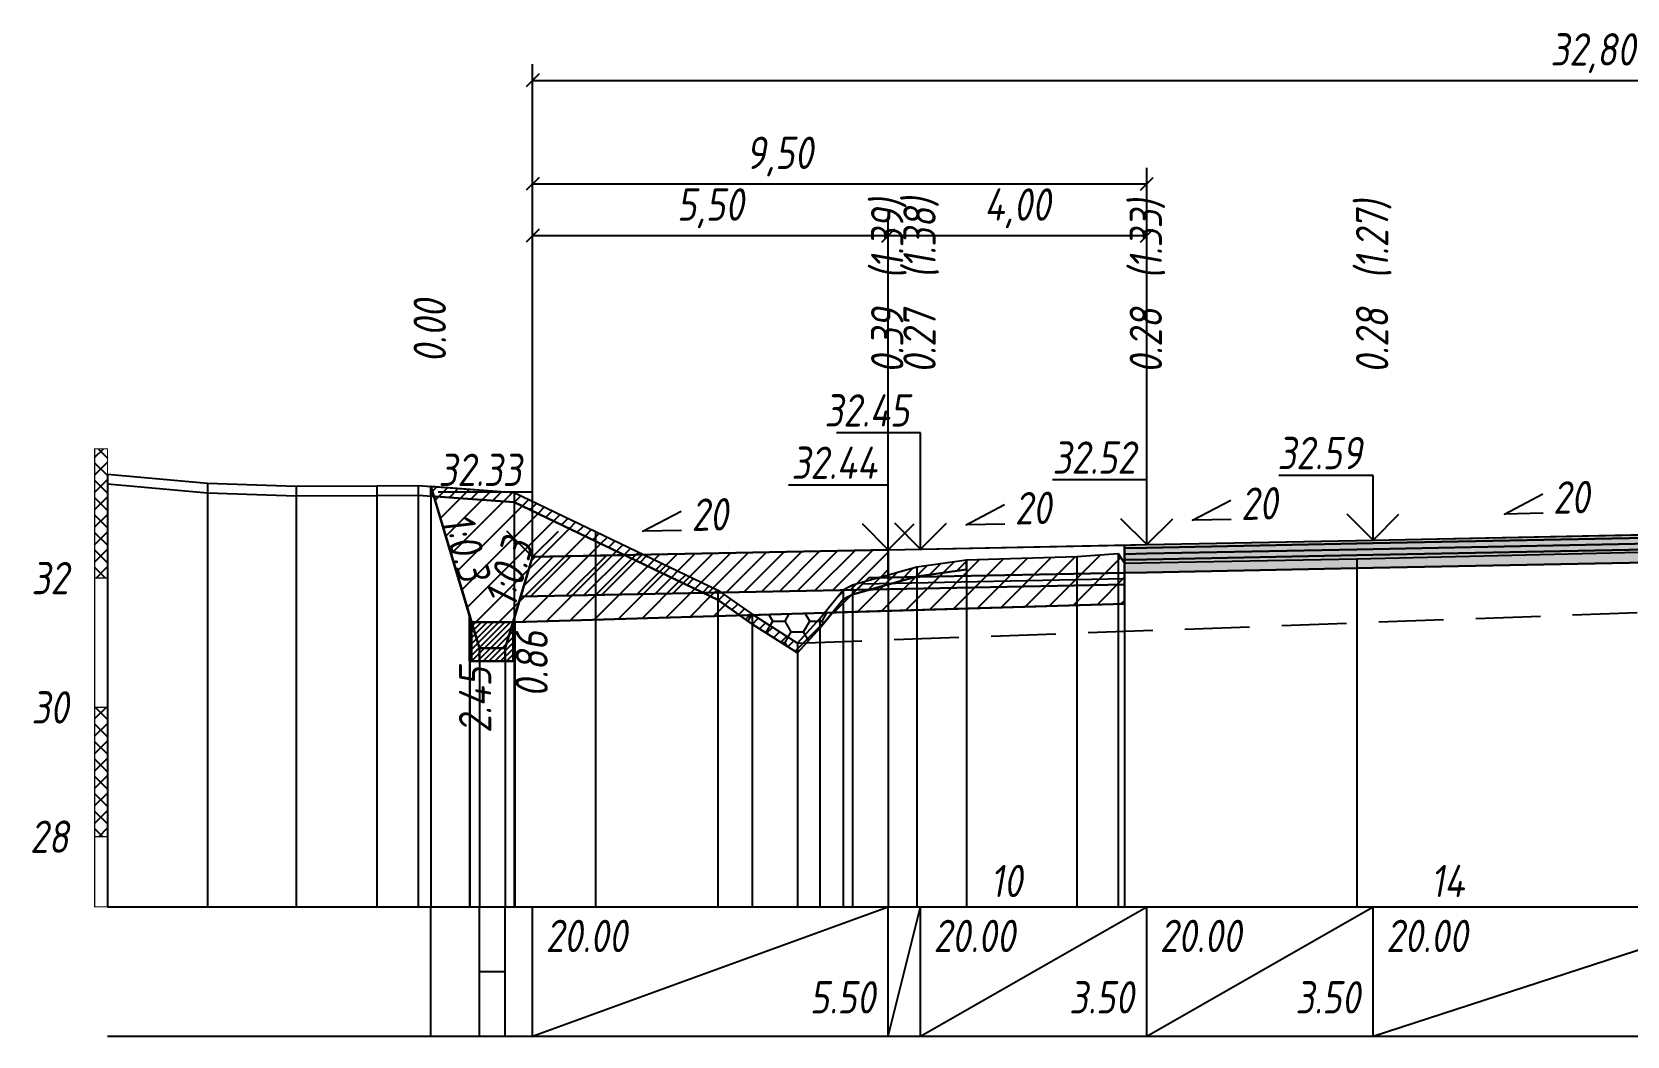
# Model space of a CAD drawing. Extents: x -717 to 1451, y -133302 to 233.
# Drawn here: x -382.8 to -259.4, y -109855.5 to -109777.8 of the extents above; entities that cross this region are included whole.
import ezdxf
from ezdxf.enums import TextEntityAlignment as Align

# ---------------------------------------------------------------- set-up
doc = ezdxf.new("R2010")
doc.units = 0
doc.linetypes.add('штриховая', pattern=[0.75, 0.5, -0.25])
for name, color, linetype in [('Интерполированный поперечник', 2, 'Continuous'), ('Код_514', 1, 'Continuous'), ('Контур_0', 7, 'Continuous'), ('Контур_2521', 7, 'Continuous'), ('Контур_2564', 7, 'Continuous'), ('Контур_2660', 7, 'Continuous'), ('Контур_2665', 7, 'Continuous'), ('Контур_400', 7, 'Continuous'), ('Контур_508', 7, 'Continuous'), ('Контур_512', 7, 'Continuous'), ('Контур_513', 7, 'Continuous'), ('Контур_818', 7, 'Continuous'), ('Красный поперечник', 1, 'Continuous'), ('Линейка абсолютных высот', 7, 'Continuous'), ('Объём_2501', 7, 'Continuous'), ('Объём_2564', 7, 'Continuous'), ('Объём_2650', 7, 'Continuous'), ('Объём_2660', 7, 'Continuous'), ('Объём_2661', 7, 'Continuous'), ('Объём_2662', 7, 'Continuous'), ('Объём_2663', 7, 'Continuous'), ('Объём_2664', 7, 'Continuous'), ('Объём_2665', 7, 'Continuous'), ('Объём_2666', 7, 'Continuous'), ('Объём_2667', 7, 'Continuous'), ('Объём_2668', 7, 'Continuous'), ('Объём_2669', 7, 'Continuous'), ('Объём_2675', 7, 'Continuous'), ('Объём_2753', 7, 'Continuous'), ('Откосы', 7, 'Continuous'), ('Отметки покрытия', 7, 'Continuous'), ('Рабочие отметки', 7, 'Continuous'), ('Рабочие отметки доп.', 7, 'Continuous'), ('Слои выравнивания', 7, 'Continuous'), ('Таблица', 7, 'Continuous'), ('Уклоны проезжей части', 7, 'Continuous'), ('Черный поперечник', 3, 'Continuous')]:
    doc.layers.add(name, color=color, linetype=linetype)
for name, color, linetype, true_color in [('Контур_2540', 2, 'Continuous', 0xffff00), ('Контур_2560', 2, 'Continuous', 0xffff00), ('Контур_2561', 7, 'Continuous', 0xff8040), ('Контур_2562', 3, 'Continuous', 0x00ff00), ('Контур_2563', 7, 'Continuous', 0xff8000), ('Контур_2570', 7, 'Continuous', 0x80ff00), ('Контур_2583', 3, 'Continuous', 0x00ff00), ('Контур_2584', 3, 'Continuous', 0x00ff00), ('Контур_2725', 7, 'Continuous', 0x323232), ('Контур_2736', 4, 'Continuous', 0x00ffff), ('Контур_2737', 4, 'Continuous', 0x00ffff), ('Контур_2738', 4, 'Continuous', 0x00ffff), ('Контур_2739', 4, 'Continuous', 0x00ffff), ('Контур_2742', 4, 'Continuous', 0x00ffff), ('Контур_2743', 4, 'Continuous', 0x00ffff), ('Контур_2744', 7, 'Continuous', 0xa4ffff), ('Контур_2745', 7, 'Continuous', 0xa4ffff), ('Контур_2747', 4, 'Continuous', 0x00ffff), ('Контур_2748', 4, 'Continuous', 0x00ffff), ('Контур_2749', 4, 'Continuous', 0x00ffff), ('Контур_2750', 4, 'Continuous', 0x00ffff), ('Контур_2751', 4, 'Continuous', 0x00ffff), ('Контур_2752', 4, 'Continuous', 0x00ffff), ('Контур_2760', 7, 'Continuous', 0x323232), ('Контур_2761', 7, 'Continuous', 0x323232), ('Контур_2762', 7, 'Continuous', 0x323232), ('Контур_2763', 7, 'Continuous', 0x323232), ('Контур_402', 7, 'Continuous', 0xff6464), ('Контур_703', 4, 'Continuous', 0x00ffff), ('Контур_705', 4, 'Continuous', 0x00ffff), ('Контур_707', 4, 'Continuous', 0x00ffff), ('Контур_720', 131, 'Continuous', 0xaaffff), ('Объём_2500', 7, 'Continuous', 0xc0c0c0), ('Объём_2520', 7, 'Continuous', 0x80ffff), ('Объём_2540', 2, 'Continuous', 0xffff00), ('Объём_2560', 2, 'Continuous', 0xffff00), ('Объём_2561', 7, 'Continuous', 0xff8040), ('Объём_2562', 3, 'Continuous', 0x00ff00), ('Объём_2563', 7, 'Continuous', 0xff8000), ('Объём_2570', 7, 'Continuous', 0x80ff00), ('Объём_2583', 3, 'Continuous', 0x00ff00), ('Объём_2584', 3, 'Continuous', 0x00ff00), ('Объём_2594', 3, 'Continuous', 0x00ff00), ('Объём_2598', 3, 'Continuous', 0x00ff00), ('Объём_2600', 7, 'Continuous', 0x808000), ('Объём_2620', 2, 'Continuous', 0xffff00), ('Объём_2746', 2, 'Continuous', 0xffff00)]:
    doc.layers.add(name, color=color, linetype=linetype, true_color=true_color)
doc.styles.get("Standard").update_dxf_attribs({"font": 'txt', "height": 2.5})
doc.styles.add('М', font='romand.shx', dxfattribs={"width": 0.8, "oblique": 10, "height": 2.5})
doc.dimstyles.new('ISO-25', dxfattribs={"dimtxt": 2.5, "dimasz": 2.5, "dimexe": 1.25, "dimexo": 0.625, "dimtad": 1, "dimtxsty": 'Standard', "dimcen": 2.5, "dimadec": 0, "dimazin": 0, "dimtfac": 1, "dimtmove": 0, "dimatfit": 3, "dimfxl": 1, "dimarcsym": 0})
pattern_1 = [(45.0000013, (-456.9248, 20.5293), (-0.6735192404, 0.673519211), []), (135.0000003, (-456.9248, 20.5293), (-0.673519222, -0.67351923), [])]
pattern_2 = [(45, (-456.9248, 20.5293), (-0.898025612, 0.898025612), [])]

# ---------------------------------------------------------------- blocks, each defined once
blk = doc.blocks.new('_Oblique')
at = {"color": 0, "linetype": 'ByBlock', "lineweight": -2}
blk.add_line((-0.5, -0.5), (0.5, 0.5), dxfattribs=at)
blk = doc.blocks.new('*D2241')
at = {"color": 0, "lineweight": -2, "transparency": 16777216}
for p, q in [((-344.05, -109817.84), (-344.05, -109792.3)), ((-316.55, -109817.29), (-316.55, -109792.3)), ((-344.05, -109793.55), (-316.55, -109793.55))]:
    blk.add_line(p, q, dxfattribs=at)
at = {"layer": 'Defpoints', "color": 0, "transparency": 16777216}
for p in [(-316.55, -109793.55), (-316.55, -109817.92), (-344.05, -109818.47)]:
    blk.add_point(p, dxfattribs=at)
at = {"color": 0, "lineweight": -2, "transparency": 16777216, "rotation": 180}
blk.add_blockref('_Oblique', (-344.05, -109793.55), dxfattribs=at)
at = {"color": 0, "lineweight": -2, "transparency": 16777216}
blk.add_blockref('_Oblique', (-316.55, -109793.55), dxfattribs=at)
at = {"color": 0, "transparency": 16777216, "insert": (-330.3, -109791.44), "char_height": 2.5, "width": 9.5833, "attachment_point": 5, "style": 'М'}
blk.add_mtext('5,50', dxfattribs=at)
blk = doc.blocks.new('*D2243')
at = {"color": 0, "lineweight": -2, "transparency": 16777216}
for p, q in [((-316.55, -109817.29), (-316.55, -109792.3)), ((-296.55, -109816.89), (-296.55, -109792.3)), ((-316.55, -109793.55), (-296.55, -109793.55))]:
    blk.add_line(p, q, dxfattribs=at)
at = {"layer": 'Defpoints', "color": 0, "transparency": 16777216}
for p in [(-296.55, -109793.55), (-316.55, -109817.92), (-296.55, -109817.52)]:
    blk.add_point(p, dxfattribs=at)
at = {"color": 0, "lineweight": -2, "transparency": 16777216, "rotation": 180}
blk.add_blockref('_Oblique', (-316.55, -109793.55), dxfattribs=at)
at = {"color": 0, "lineweight": -2, "transparency": 16777216}
blk.add_blockref('_Oblique', (-296.55, -109793.55), dxfattribs=at)
at = {"color": 0, "transparency": 16777216, "insert": (-306.55, -109791.44), "char_height": 2.5, "width": 9.1667, "attachment_point": 5, "style": 'М'}
blk.add_mtext('4,00', dxfattribs=at)
blk = doc.blocks.new('*D2246')
at = {"color": 0, "lineweight": -2, "transparency": 16777216}
for p, q in [((-344.05, -109817.84), (-344.05, -109788.3)), ((-296.55, -109816.89), (-296.55, -109788.3)), ((-344.05, -109789.55), (-296.55, -109789.55))]:
    blk.add_line(p, q, dxfattribs=at)
at = {"layer": 'Defpoints', "color": 0, "transparency": 16777216}
for p in [(-296.55, -109789.55), (-296.55, -109817.52), (-344.05, -109818.47)]:
    blk.add_point(p, dxfattribs=at)
at = {"color": 0, "lineweight": -2, "transparency": 16777216, "rotation": 180}
blk.add_blockref('_Oblique', (-344.05, -109789.55), dxfattribs=at)
at = {"color": 0, "lineweight": -2, "transparency": 16777216}
blk.add_blockref('_Oblique', (-296.55, -109789.55), dxfattribs=at)
at = {"color": 0, "transparency": 16777216, "insert": (-324.95, -109787.44), "char_height": 2.5, "width": 9.5833, "attachment_point": 5, "style": 'М'}
blk.add_mtext('9,50', dxfattribs=at)
blk = doc.blocks.new('*D2247')
at = {"color": 0, "lineweight": -2, "transparency": 16777216}
for p, q in [((-344.05, -109817.84), (-344.05, -109780.3)), ((-180.05, -109817.64), (-180.05, -109780.3)), ((-344.05, -109781.55), (-180.05, -109781.55))]:
    blk.add_line(p, q, dxfattribs=at)
at = {"layer": 'Defpoints', "color": 0, "transparency": 16777216}
for p in [(-180.05, -109781.55), (-180.05, -109818.27), (-344.05, -109818.47)]:
    blk.add_point(p, dxfattribs=at)
at = {"color": 0, "lineweight": -2, "transparency": 16777216, "rotation": 180}
blk.add_blockref('_Oblique', (-344.05, -109781.55), dxfattribs=at)
at = {"color": 0, "lineweight": -2, "transparency": 16777216}
blk.add_blockref('_Oblique', (-180.05, -109781.55), dxfattribs=at)
at = {"color": 0, "transparency": 16777216, "insert": (-262.05, -109779.44), "char_height": 2.5, "width": 12.0833, "attachment_point": 5, "style": 'М'}
blk.add_mtext('32,80', dxfattribs=at)

msp = doc.modelspace()

# ---------------------------------------------------------------- hatches: boundary and pattern name
at = {"layer": 'Линейка абсолютных высот'}
h = msp.add_hatch(dxfattribs=at)
h.set_pattern_fill('ANSI37', scale=0.3, style=0)
h.set_pattern_definition(pattern_1)
h.paths.add_polyline_path([(-376.925, -109820.046), (-376.925, -109810.046), (-377.925, -109810.046), (-377.925, -109820.046)])
h = msp.add_hatch(dxfattribs=at)
h.set_pattern_fill('ANSI37', scale=0.3, style=0)
h.set_pattern_definition(pattern_1)
h.paths.add_polyline_path([(-376.925, -109840.046), (-376.925, -109830.046), (-377.925, -109830.046), (-377.925, -109840.046)])
at = {"layer": 'Объём_2563'}
h = msp.add_hatch(dxfattribs=at)
h.set_pattern_fill('ANSI31', color=256, scale=0.3)
h.set_pattern_definition([(45, (-456.9248, 20.5293), (-0.673519209, 0.673519209), [])])
h.paths.add_polyline_path([(-344.047, -109818.403), (-316.547, -109817.853), (-316.547, -109820.003), (-318.047, -109820.033), (-318.966, -109820.951), (-344.968, -109821.472)])
at = {"layer": 'Объём_2570'}
h = msp.add_hatch(dxfattribs=at)
h.set_pattern_fill('ANSI31', color=256, scale=0.2)
h.set_pattern_definition([(45, (-456.9248, 20.52933), (-0.449012806, 0.449012806), [])])
h.paths.add_polyline_path([(-310.506, -109819.37), (-314.343, -109819.927), (-319.312, -109821.326), (-320.043, -109821.696), (-321.839, -109823.923), (-323.574, -109825.837), (-327.072, -109823.596), (-329.726, -109821.72), (-345.466, -109814.161), (-351.925, -109813.696), (-351.925, -109812.946), (-345.466, -109813.411), (-329.726, -109820.97), (-327.072, -109822.846), (-323.574, -109825.087), (-321.839, -109823.173), (-320.043, -109820.946), (-319.312, -109820.576), (-314.343, -109819.177), (-310.506, -109818.62)])
at = {"layer": 'Объём_2600'}
h = msp.add_hatch(dxfattribs=at)
h.set_pattern_fill('HONEY', color=5, scale=0.3)
h.paths.add_polyline_path([(-351.925, -109813.696), (-351.925, -109812.946), (-351.695, -109813.713)])
h = msp.add_hatch(dxfattribs=at)
h.set_pattern_fill('ANSI31', color=6, scale=0.4)
h.set_pattern_definition(pattern_2)
h.paths.add_polyline_path([(-348.911, -109826.471), (-348.917, -109826.451), (-348.917, -109822.971), (-351.695, -109813.713), (-345.466, -109814.161), (-329.726, -109821.72), (-328.014, -109822.93), (-345.417, -109823.452), (-345.417, -109826.451), (-345.423, -109826.471), (-345.563, -109826.471), (-345.563, -109823.456), (-348.772, -109823.456), (-348.772, -109826.471)])
h = msp.add_hatch(dxfattribs=at)
h.set_pattern_fill('ANSI31', color=6, scale=0.4)
h.set_pattern_definition(pattern_2)
h.paths.add_polyline_path([(-319.312, -109821.326), (-314.343, -109819.927), (-310.506, -109819.37), (-310.506, -109818.62), (-301.971, -109818.372), (-298.773, -109818.139), (-298.273, -109818.889), (-298.273, -109822.037), (-320.865, -109822.715), (-320.043, -109821.696)])
h = msp.add_hatch(dxfattribs=at)
h.set_pattern_fill('HONEY', color=5, scale=0.3)
h.set_pattern_definition([(0, (-456.9248, 20.5293), (1.42875, 0.8248891935), [0.9525, -1.905]), (120, (-456.9248, 20.5293), (-1.428749997, 0.824889199), [0.9525, -1.905]), (60, (-456.9248, 20.5293), (3e-09, 1.6497783924), [-1.905, 0.9525])])
h.paths.add_polyline_path([(-327.072, -109823.596), (-328.014, -109822.93), (-320.865, -109822.715), (-321.839, -109823.923), (-323.574, -109825.837)])
at = {"layer": 'Объём_2620'}
h = msp.add_hatch(dxfattribs=at)
h.set_pattern_fill('ANSI31', color=2, scale=0.1)
h.set_pattern_definition([(45, (-456.92478, 20.52933), (-0.224506403, 0.224506403), [])])
h.paths.add_polyline_path([(-348.772, -109823.456), (-345.563, -109823.456), (-345.563, -109826.471), (-348.772, -109826.471)])
at = {"layer": 'Слои выравнивания'}
for color, points in [(2, [(-298.273, -109817.488), (-296.547, -109817.453), (-280.295, -109817.128), (-279.047, -109817.103), (-248.683, -109816.496), (-248.297, -109816.488), (-248.297, -109816.738), (-248.683, -109816.746), (-279.047, -109817.353), (-280.295, -109817.378), (-296.547, -109817.703), (-298.273, -109817.738)]), (3, [(-298.273, -109817.738), (-296.547, -109817.703), (-280.295, -109817.378), (-279.047, -109817.353), (-248.683, -109816.746), (-248.297, -109816.738), (-248.297, -109817.188), (-248.683, -109817.196), (-279.047, -109817.803), (-280.295, -109817.828), (-296.547, -109818.153), (-298.273, -109818.188)]), (4, [(-298.273, -109818.188), (-296.547, -109818.153), (-280.295, -109817.828), (-279.047, -109817.803), (-248.683, -109817.196), (-248.297, -109817.188), (-248.297, -109817.638), (-248.683, -109817.646), (-279.047, -109818.253), (-280.295, -109818.278), (-296.547, -109818.603), (-298.273, -109818.638)]), (5, [(-298.273, -109818.638), (-296.547, -109818.603), (-280.295, -109818.278), (-279.047, -109818.253), (-248.683, -109817.646), (-248.297, -109817.638), (-248.297, -109818.638), (-248.683, -109818.646), (-279.047, -109819.253), (-280.295, -109819.278), (-296.547, -109819.603), (-298.273, -109819.638)])]:
    msp.add_hatch(color=color, dxfattribs=at).paths.add_polyline_path(points)

# ---------------------------------------------------------------- linework, layer by layer
at = {"layer": 'Интерполированный поперечник', "linetype": 'штриховая', "ltscale": 10, "flags": 128}
msp.add_lwpolyline([(-323.578, -109825.069), (-175.21, -109819.694)], dxfattribs=at)
at = {"layer": 'Код_514'}
for p, q in [((-351.925, -109855.471), (-351.925, -109845.471)), ((-348.167, -109855.471), (-348.167, -109845.471)), ((-346.167, -109855.471), (-346.167, -109845.471)), ((-344.047, -109855.471), (-344.047, -109845.471)), ((-344.047, -109855.471), (-316.547, -109845.471)), ((-316.547, -109855.471), (-316.547, -109845.471)), ((-316.547, -109855.471), (-314.047, -109845.471)), ((-314.047, -109855.471), (-314.047, -109845.471)), ((-314.047, -109855.471), (-296.547, -109845.471)), ((-296.547, -109855.471), (-296.547, -109845.471)), ((-296.547, -109855.471), (-279.047, -109845.471)), ((-279.047, -109855.471), (-279.047, -109845.471)), ((-279.047, -109855.471), (-248.297, -109845.471)), ((-348.167, -109850.471), (-346.167, -109850.471))]:
    msp.add_line(p, q, dxfattribs=at)
at = {"layer": 'Контур_0', "flags": 128}
for points in [[(-344.047, -109818.403), (-344.047, -109818.403), (-344.047, -109818.403), (-344.047, -109818.403), (-344.047, -109818.403), (-344.047, -109818.403), (-344.047, -109818.403), (-344.047, -109818.403), (-344.047, -109818.403), (-344.047, -109818.403), (-344.047, -109818.403), (-344.047, -109818.403), (-344.047, -109818.403), (-344.047, -109818.403), (-344.047, -109818.403), (-346.167, -109825.471), (-348.167, -109825.471), (-350.288, -109818.403), (-350.288, -109818.403), (-351.925, -109812.946), (-351.925, -109812.946), (-351.925, -109812.946), (-351.925, -109812.946), (-351.925, -109812.946), (-351.925, -109812.946), (-351.925, -109812.946), (-351.925, -109812.946), (-351.925, -109812.946), (-351.925, -109812.946), (-351.925, -109812.946)], [(-314.047, -109819.953), (-316.547, -109820.003), (-316.547, -109817.853), (-298.273, -109817.488), (-298.273, -109819.638), (-314.047, -109819.953), (-314.047, -109819.953)], [(-344.047, -109818.403), (-344.047, -109818.403), (-344.047, -109818.403), (-344.047, -109818.403), (-344.047, -109818.403), (-344.047, -109818.403), (-344.047, -109818.403), (-344.047, -109818.403), (-344.047, -109818.403), (-344.047, -109818.403), (-344.047, -109818.403), (-344.047, -109818.403), (-344.047, -109818.403), (-344.047, -109818.403), (-344.047, -109818.403), (-346.167, -109825.471)], [(-344.968, -109821.472), (-318.966, -109820.951), (-318.047, -109820.033), (-316.547, -109820.003)], [(-318.047, -109820.033), (-298.273, -109819.638), (-298.273, -109820.538), (-318.966, -109820.951), (-318.047, -109820.033), (-318.047, -109820.033)]]:
    msp.add_lwpolyline(points, dxfattribs=at)
at = {"layer": 'Контур_2521', "color": 250, "flags": 128}
msp.add_lwpolyline([(-318.506, -109820.492), (-298.273, -109820.088)], dxfattribs=at)
at = {"layer": 'Контур_2540', "flags": 128}
msp.add_lwpolyline([(-344.968, -109821.472), (-298.273, -109820.538), (-298.273, -109822.037), (-345.417, -109823.452), (-345.417, -109822.971), (-344.968, -109821.472), (-344.968, -109821.472)], dxfattribs=at)
at = {"layer": 'Контур_2560', "flags": 128}
msp.add_lwpolyline([(-344.047, -109818.403), (-344.047, -109818.403), (-344.047, -109818.403), (-316.547, -109817.853)], dxfattribs=at)
at = {"layer": 'Контур_2561', "flags": 128}
msp.add_lwpolyline([(-316.547, -109817.853), (-316.547, -109817.853), (-344.047, -109818.403), (-344.047, -109818.403), (-316.547, -109817.853)], dxfattribs=at)
at = {"layer": 'Контур_2562', "flags": 128}
msp.add_lwpolyline([(-344.047, -109818.403), (-344.047, -109818.403), (-344.047, -109818.403), (-344.047, -109818.403), (-344.047, -109818.403)], dxfattribs=at)
at = {"layer": 'Контур_2563', "flags": 128}
msp.add_lwpolyline([(-344.047, -109818.403), (-316.547, -109817.853), (-316.547, -109820.003), (-318.047, -109820.033), (-318.966, -109820.951), (-344.968, -109821.472), (-344.047, -109818.403), (-344.047, -109818.403)], dxfattribs=at)
at = {"layer": 'Контур_2564', "flags": 128}
msp.add_lwpolyline([(-344.047, -109818.403), (-316.547, -109817.853)], dxfattribs=at)
at = {"layer": 'Контур_2570', "flags": 128}
msp.add_lwpolyline([(-376.925, -109812.753), (-369.179, -109813.44), (-362.333, -109813.681), (-356.093, -109813.648), (-352.906, -109813.626), (-345.466, -109814.161), (-339.174, -109817.178), (-329.726, -109821.72), (-327.072, -109823.596), (-323.574, -109825.837), (-321.839, -109823.923), (-320.043, -109821.696), (-320.043, -109821.696), (-319.312, -109821.326), (-314.343, -109819.927), (-310.506, -109819.37), (-310.506, -109818.62), (-301.971, -109818.372), (-298.773, -109818.139), (-298.273, -109818.889), (-280.295, -109818.554), (-248.683, -109817.814)], dxfattribs=at)
at = {"layer": 'Контур_2583', "flags": 128}
for points in [[(-348.911, -109826.471), (-348.167, -109826.471), (-348.167, -109825.471), (-348.917, -109822.971), (-348.917, -109826.451), (-348.911, -109826.471)], [(-345.417, -109826.451), (-345.417, -109822.971), (-346.167, -109825.471), (-346.167, -109826.471), (-345.423, -109826.471), (-345.417, -109826.451)]]:
    msp.add_lwpolyline(points, dxfattribs=at)
at = {"layer": 'Контур_2584', "flags": 128}
msp.add_lwpolyline([(-346.167, -109826.471), (-346.167, -109825.471), (-348.167, -109825.471), (-348.167, -109826.471), (-346.167, -109826.471)], dxfattribs=at)
at = {"layer": 'Контур_2660', "flags": 128}
msp.add_lwpolyline([(-345.417, -109823.452), (-298.273, -109822.037)], dxfattribs=at)
at = {"layer": 'Контур_2665', "flags": 128}
msp.add_lwpolyline([(-344.047, -109818.403), (-344.047, -109818.403)], dxfattribs=at)
at = {"layer": 'Контур_2725', "flags": 128}
msp.add_lwpolyline([(-298.273, -109819.638), (-296.547, -109819.603), (-280.295, -109819.278), (-279.047, -109819.253), (-248.683, -109818.646), (-248.297, -109818.638), (-228.104, -109819.042), (-217.547, -109819.253), (-200.047, -109819.603), (-197.547, -109819.653)], dxfattribs=at)
at = {"layer": 'Контур_2736', "flags": 128}
msp.add_lwpolyline([(-344.047, -109818.403), (-344.047, -109818.403)], dxfattribs=at)
at = {"layer": 'Контур_2737', "flags": 128}
msp.add_lwpolyline([(-344.047, -109818.403), (-344.047, -109818.403)], dxfattribs=at)
at = {"layer": 'Контур_2738', "flags": 128}
msp.add_lwpolyline([(-344.047, -109818.403), (-344.047, -109818.403)], dxfattribs=at)
at = {"layer": 'Контур_2739', "flags": 128}
msp.add_lwpolyline([(-344.047, -109818.403), (-344.047, -109818.403)], dxfattribs=at)
at = {"layer": 'Контур_2742', "flags": 128}
msp.add_lwpolyline([(-351.925, -109812.946), (-351.925, -109812.946)], dxfattribs=at)
at = {"layer": 'Контур_2743', "flags": 128}
msp.add_lwpolyline([(-351.925, -109812.946), (-351.925, -109812.946)], dxfattribs=at)
at = {"layer": 'Контур_2744', "flags": 128}
for points in [[(-351.925, -109812.946), (-351.925, -109812.946)], [(-351.925, -109812.946), (-351.925, -109812.946)], [(-351.925, -109812.946), (-351.925, -109812.946)], [(-351.925, -109812.946), (-351.925, -109812.946)], [(-351.925, -109812.946), (-351.925, -109812.946)], [(-350.288, -109818.403), (-350.288, -109818.403)]]:
    msp.add_lwpolyline(points, dxfattribs=at)
at = {"layer": 'Контур_2745', "flags": 128}
msp.add_lwpolyline([(-344.047, -109818.403), (-344.047, -109818.403)], dxfattribs=at)
msp.add_lwpolyline([(-344.047, -109818.403), (-344.047, -109818.403)], dxfattribs=at)
msp.add_lwpolyline([(-344.047, -109818.403), (-344.047, -109818.403)], dxfattribs=at)
msp.add_lwpolyline([(-344.047, -109818.403), (-344.047, -109818.403)], dxfattribs=at)
msp.add_lwpolyline([(-344.047, -109818.403), (-344.047, -109818.403)], dxfattribs=at)
msp.add_lwpolyline([(-344.047, -109818.403), (-344.047, -109818.403)], dxfattribs=at)
at = {"layer": 'Контур_2747', "flags": 128}
msp.add_lwpolyline([(-344.047, -109818.403), (-344.047, -109818.403)], dxfattribs=at)
at = {"layer": 'Контур_2748', "flags": 128}
msp.add_lwpolyline([(-344.047, -109818.403), (-344.047, -109818.403)], dxfattribs=at)
at = {"layer": 'Контур_2749', "flags": 128}
msp.add_lwpolyline([(-344.047, -109818.403), (-344.047, -109818.403)], dxfattribs=at)
at = {"layer": 'Контур_2750', "flags": 128}
msp.add_lwpolyline([(-351.925, -109812.946), (-351.925, -109812.946)], dxfattribs=at)
at = {"layer": 'Контур_2751', "flags": 128}
msp.add_lwpolyline([(-351.925, -109812.946), (-351.925, -109812.946)], dxfattribs=at)
at = {"layer": 'Контур_2752', "flags": 128}
msp.add_lwpolyline([(-351.925, -109812.946), (-351.925, -109812.946)], dxfattribs=at)
at = {"layer": 'Контур_2760', "flags": 128}
msp.add_lwpolyline([(-298.273, -109817.488), (-296.547, -109817.453), (-280.295, -109817.128), (-279.047, -109817.103), (-248.683, -109816.496), (-248.297, -109816.488), (-228.104, -109816.892), (-217.547, -109817.103), (-200.047, -109817.453), (-197.547, -109817.503)], dxfattribs=at)
at = {"layer": 'Контур_2761', "flags": 128}
msp.add_lwpolyline([(-298.273, -109817.738), (-296.547, -109817.703), (-280.295, -109817.378), (-279.047, -109817.353), (-248.683, -109816.746), (-248.297, -109816.738), (-228.104, -109817.142), (-217.547, -109817.353), (-200.047, -109817.703), (-197.547, -109817.753)], dxfattribs=at)
at = {"layer": 'Контур_2762', "flags": 128}
msp.add_lwpolyline([(-298.273, -109818.188), (-296.547, -109818.153), (-280.295, -109817.828), (-279.047, -109817.803), (-248.683, -109817.196), (-248.297, -109817.188), (-228.104, -109817.592), (-217.547, -109817.803), (-200.047, -109818.153), (-197.547, -109818.203)], dxfattribs=at)
at = {"layer": 'Контур_2763', "flags": 128}
msp.add_lwpolyline([(-298.273, -109818.638), (-296.547, -109818.603), (-280.295, -109818.278), (-279.047, -109818.253), (-248.683, -109817.646), (-248.297, -109817.638), (-228.104, -109818.042), (-217.547, -109818.253), (-200.047, -109818.603), (-197.547, -109818.653)], dxfattribs=at)
at = {"layer": 'Контур_400', "flags": 128}
msp.add_lwpolyline([(-316.547, -109817.853), (-314.047, -109817.803), (-296.547, -109817.453), (-296.547, -109817.453), (-296.547, -109817.453), (-296.547, -109817.453), (-296.547, -109817.453), (-279.047, -109817.103), (-248.297, -109816.488)], dxfattribs=at)
at = {"layer": 'Контур_402', "flags": 128}
msp.add_lwpolyline([(-345.417, -109823.452), (-298.273, -109822.037), (-298.273, -109819.638), (-248.297, -109818.638), (-197.547, -109819.653), (-197.547, -109822.061), (-175.051, -109822.735)], dxfattribs=at)
at = {"layer": 'Контур_508', "flags": 128}
msp.add_lwpolyline([(-351.925, -109812.946), (-348.917, -109822.971), (-348.917, -109826.451), (-348.911, -109826.471), (-348.167, -109826.471), (-346.167, -109826.471), (-345.423, -109826.471), (-345.417, -109826.451), (-345.417, -109823.452), (-298.273, -109822.037), (-298.273, -109819.638), (-248.297, -109818.638), (-197.547, -109819.653), (-197.547, -109822.061), (-175.051, -109822.735), (-174.745, -109822.94), (-174.442, -109822.94), (-172.442, -109822.94), (-172.139, -109822.94), (-168.692, -109820.642), (-168.692, -109819.44), (-167.825, -109818.862)], dxfattribs=at)
at = {"layer": 'Контур_512', "flags": 128}
msp.add_lwpolyline([(-351.925, -109812.946), (-348.917, -109822.971), (-348.917, -109826.451), (-348.911, -109826.471), (-348.167, -109826.471), (-346.167, -109826.471), (-345.423, -109826.471), (-345.417, -109826.451), (-345.417, -109823.452), (-298.273, -109822.037)], dxfattribs=at)
at = {"layer": 'Контур_513', "flags": 128}
msp.add_lwpolyline([(-351.925, -109812.946), (-348.917, -109822.971), (-348.917, -109826.451), (-348.911, -109826.471), (-348.167, -109826.471), (-346.167, -109826.471), (-345.423, -109826.471), (-345.417, -109826.451), (-345.417, -109823.452), (-298.273, -109822.037), (-298.273, -109819.638), (-248.297, -109818.638), (-197.547, -109819.653), (-197.547, -109822.061), (-175.051, -109822.735), (-174.745, -109822.94), (-174.442, -109822.94), (-172.442, -109822.94), (-172.139, -109822.94), (-168.692, -109820.642), (-168.692, -109819.44), (-167.825, -109818.862)], dxfattribs=at)
at = {"layer": 'Контур_703', "flags": 128}
for points in [[(-344.047, -109818.403), (-346.167, -109825.471)], [(-344.047, -109818.403), (-344.047, -109818.403)]]:
    msp.add_lwpolyline(points, dxfattribs=at)
at = {"layer": 'Контур_705', "flags": 128}
msp.add_lwpolyline([(-344.047, -109818.403), (-344.047, -109818.403)], dxfattribs=at)
at = {"layer": 'Контур_707', "flags": 128}
for points in [[(-350.288, -109818.403), (-350.288, -109818.403), (-351.925, -109812.946)], [(-350.288, -109818.403), (-351.925, -109812.946)], [(-348.167, -109825.471), (-350.288, -109818.403)]]:
    msp.add_lwpolyline(points, dxfattribs=at)
at = {"layer": 'Контур_720', "flags": 128}
msp.add_lwpolyline([(-346.167, -109825.471), (-348.167, -109825.471)], dxfattribs=at)
at = {"layer": 'Контур_818', "flags": 128}
msp.add_lwpolyline([(-351.925, -109813.696), (-345.466, -109814.161), (-339.174, -109817.178), (-329.726, -109821.72), (-327.072, -109823.596), (-323.574, -109825.837), (-321.839, -109823.923), (-320.043, -109821.696), (-320.043, -109821.696), (-319.312, -109821.326), (-314.343, -109819.927), (-310.506, -109819.37), (-310.506, -109818.62), (-301.971, -109818.372), (-298.773, -109818.139), (-298.273, -109818.889), (-280.295, -109818.554), (-248.683, -109817.814)], dxfattribs=at)
at = {"layer": 'Красный поперечник'}
for p, q in [((-351.925, -109812.946), (-351.925, -109845.471)), ((-351.925, -109812.946), (-348.167, -109825.471)), ((-279.047, -109817.103), (-248.297, -109816.488)), ((-344.047, -109818.403), (-316.547, -109817.853)), ((-316.547, -109817.853), (-314.047, -109817.803)), ((-314.047, -109817.803), (-296.547, -109817.453)), ((-296.547, -109817.453), (-279.047, -109817.103)), ((-346.167, -109825.471), (-344.047, -109818.403)), ((-348.917, -109822.971), (-348.917, -109845.471)), ((-298.273, -109822.037), (-298.273, -109845.471)), ((-345.417, -109823.452), (-345.417, -109845.471)), ((-348.167, -109825.471), (-346.167, -109825.471)), ((-348.917, -109826.451), (-348.917, -109845.471)), ((-348.911, -109826.471), (-348.911, -109845.471)), ((-348.167, -109826.471), (-348.167, -109845.471)), ((-346.167, -109826.471), (-346.167, -109845.471)), ((-345.423, -109826.471), (-345.423, -109845.471)), ((-345.417, -109826.451), (-345.417, -109845.471))]:
    msp.add_line(p, q, dxfattribs=at)
at = {"layer": 'Линейка абсолютных высот', "color": 7, "const_width": 0.1, "flags": 128}
for points in [[(-376.925, -109820.046), (-376.925, -109810.046), (-377.925, -109810.046), (-377.925, -109820.046), (-376.925, -109820.046)], [(-376.925, -109830.046), (-376.925, -109820.046), (-377.925, -109820.046), (-377.925, -109830.046), (-376.925, -109830.046)], [(-376.925, -109840.046), (-376.925, -109830.046), (-377.925, -109830.046), (-377.925, -109840.046), (-376.925, -109840.046)], [(-376.925, -109845.471), (-376.925, -109840.046), (-377.925, -109840.046), (-377.925, -109845.471), (-376.925, -109845.471)]]:
    msp.add_lwpolyline(points, dxfattribs=at)
at = {"layer": 'Объём_2500', "flags": 128}
msp.add_lwpolyline([(-314.047, -109819.953), (-316.547, -109820.003), (-316.547, -109817.853), (-298.273, -109817.488), (-298.273, -109819.638), (-314.047, -109819.953), (-314.047, -109819.953)], dxfattribs=at)
at = {"layer": 'Объём_2501', "flags": 128}
msp.add_lwpolyline([(-316.547, -109817.853), (-314.047, -109817.803), (-296.547, -109817.453), (-296.547, -109817.453), (-296.547, -109817.453), (-296.547, -109817.453), (-296.547, -109817.453), (-279.047, -109817.103), (-248.297, -109816.488)], dxfattribs=at)
at = {"layer": 'Объём_2520', "color": 250, "flags": 128}
msp.add_lwpolyline([(-318.047, -109820.033), (-298.273, -109819.638), (-298.273, -109820.538), (-318.966, -109820.951), (-318.047, -109820.033), (-318.047, -109820.033)], dxfattribs=at)
at = {"layer": 'Объём_2540', "flags": 128}
msp.add_lwpolyline([(-344.968, -109821.472), (-298.273, -109820.538), (-298.273, -109822.037), (-345.417, -109823.452), (-345.417, -109822.971), (-344.968, -109821.472), (-344.968, -109821.472)], dxfattribs=at)
at = {"layer": 'Объём_2560', "flags": 128}
msp.add_lwpolyline([(-344.047, -109818.403), (-344.047, -109818.403), (-344.047, -109818.403), (-316.547, -109817.853)], dxfattribs=at)
at = {"layer": 'Объём_2561', "flags": 128}
msp.add_lwpolyline([(-316.547, -109817.853), (-316.547, -109817.853), (-344.047, -109818.403), (-344.047, -109818.403), (-316.547, -109817.853)], dxfattribs=at)
at = {"layer": 'Объём_2562', "flags": 128}
msp.add_lwpolyline([(-344.047, -109818.403), (-344.047, -109818.403), (-344.047, -109818.403), (-344.047, -109818.403), (-344.047, -109818.403)], dxfattribs=at)
at = {"layer": 'Объём_2563', "color": 250, "flags": 128}
msp.add_lwpolyline([(-344.047, -109818.403), (-316.547, -109817.853), (-316.547, -109820.003), (-318.047, -109820.033), (-318.966, -109820.951), (-344.968, -109821.472), (-344.047, -109818.403), (-344.047, -109818.403)], dxfattribs=at)
at = {"layer": 'Объём_2564', "flags": 128}
msp.add_lwpolyline([(-344.047, -109818.403), (-316.547, -109817.853)], dxfattribs=at)
at = {"layer": 'Объём_2570', "flags": 128}
msp.add_lwpolyline([(-310.506, -109819.37), (-314.343, -109819.927), (-319.312, -109821.326), (-320.043, -109821.696), (-321.839, -109823.923), (-323.574, -109825.837), (-327.072, -109823.596), (-329.726, -109821.72), (-345.466, -109814.161), (-351.925, -109813.696), (-351.925, -109812.946), (-345.466, -109813.411), (-329.726, -109820.97), (-327.072, -109822.846), (-323.574, -109825.087), (-321.839, -109823.173), (-320.043, -109820.946), (-319.312, -109820.576), (-314.343, -109819.177), (-310.506, -109818.62), (-310.506, -109819.37), (-310.506, -109819.37)], dxfattribs=at)
at = {"layer": 'Объём_2583', "flags": 128}
for points in [[(-348.911, -109826.471), (-348.167, -109826.471), (-348.167, -109825.471), (-348.917, -109822.971), (-348.917, -109826.451), (-348.911, -109826.471)], [(-345.417, -109826.451), (-345.417, -109822.971), (-346.167, -109825.471), (-346.167, -109826.471), (-345.423, -109826.471), (-345.417, -109826.451)]]:
    msp.add_lwpolyline(points, dxfattribs=at)
at = {"layer": 'Объём_2584', "flags": 128}
msp.add_lwpolyline([(-346.167, -109826.471), (-346.167, -109825.471), (-348.167, -109825.471), (-348.167, -109826.471), (-346.167, -109826.471)], dxfattribs=at)
at = {"layer": 'Объём_2594', "flags": 128}
for points in [[(-348.167, -109825.471), (-348.917, -109822.971)], [(-345.417, -109822.971), (-346.167, -109825.471)]]:
    msp.add_lwpolyline(points, dxfattribs=at)
at = {"layer": 'Объём_2598', "flags": 128}
msp.add_lwpolyline([(-346.167, -109825.471), (-348.167, -109825.471)], dxfattribs=at)
at = {"layer": 'Объём_2600', "color": 5, "flags": 128}
for points in [[(-351.925, -109813.696), (-351.925, -109812.946), (-351.695, -109813.713), (-351.925, -109813.696), (-351.925, -109813.696)], [(-327.072, -109823.596), (-328.014, -109822.93), (-320.865, -109822.715), (-321.839, -109823.923), (-323.574, -109825.837), (-327.072, -109823.596), (-327.072, -109823.596)]]:
    msp.add_lwpolyline(points, dxfattribs=at)
at = {"layer": 'Объём_2620', "flags": 128}
msp.add_lwpolyline([(-348.772, -109823.456), (-345.563, -109823.456), (-345.563, -109826.471), (-348.772, -109826.471), (-348.772, -109823.456), (-348.772, -109823.456)], dxfattribs=at)
at = {"layer": 'Объём_2650', "color": 6, "flags": 128}
for points in [[(-348.911, -109826.471), (-348.917, -109826.451), (-348.917, -109822.971), (-351.695, -109813.713), (-345.466, -109814.161), (-329.726, -109821.72), (-328.014, -109822.93), (-345.417, -109823.452), (-345.417, -109826.451), (-345.423, -109826.471), (-345.563, -109826.471), (-345.563, -109823.456), (-348.772, -109823.456), (-348.772, -109826.471), (-348.911, -109826.471), (-348.911, -109826.471)], [(-319.312, -109821.326), (-314.343, -109819.927), (-310.506, -109819.37), (-310.506, -109818.62), (-301.971, -109818.372), (-298.773, -109818.139), (-298.273, -109818.889), (-298.273, -109822.037), (-320.865, -109822.715), (-320.043, -109821.696), (-319.312, -109821.326), (-319.312, -109821.326)]]:
    msp.add_lwpolyline(points, dxfattribs=at)
at = {"layer": 'Объём_2660', "flags": 128}
msp.add_lwpolyline([(-345.417, -109823.452), (-298.273, -109822.037)], dxfattribs=at)
at = {"layer": 'Объём_2661', "flags": 128}
msp.add_lwpolyline([(-344.047, -109818.403), (-345.563, -109823.456)], dxfattribs=at)
at = {"layer": 'Объём_2662', "flags": 128}
msp.add_lwpolyline([(-348.772, -109823.456), (-350.288, -109818.403), (-351.925, -109812.946)], dxfattribs=at)
at = {"layer": 'Объём_2663', "flags": 128}
for points in [[(-348.167, -109825.471), (-348.772, -109823.456)], [(-345.563, -109823.456), (-346.167, -109825.471)]]:
    msp.add_lwpolyline(points, dxfattribs=at)
at = {"layer": 'Объём_2664', "flags": 128}
msp.add_lwpolyline([(-346.167, -109825.471), (-348.167, -109825.471)], dxfattribs=at)
at = {"layer": 'Объём_2665', "flags": 128}
msp.add_lwpolyline([(-344.047, -109818.403), (-344.047, -109818.403)], dxfattribs=at)
at = {"layer": 'Объём_2666', "flags": 128}
msp.add_lwpolyline([(-344.047, -109818.403), (-344.047, -109818.403)], dxfattribs=at)
at = {"layer": 'Объём_2667', "flags": 128}
msp.add_lwpolyline([(-344.047, -109818.403), (-344.047, -109818.403)], dxfattribs=at)
at = {"layer": 'Объём_2668', "flags": 128}
for points in [[(-351.925, -109812.946), (-351.925, -109812.946)], [(-344.047, -109818.403), (-344.047, -109818.403)]]:
    msp.add_lwpolyline(points, dxfattribs=at)
at = {"layer": 'Объём_2669', "flags": 128}
for points in [[(-351.925, -109812.946), (-351.925, -109812.946)], [(-344.047, -109818.403), (-344.047, -109818.403)]]:
    msp.add_lwpolyline(points, dxfattribs=at)
at = {"layer": 'Объём_2675', "flags": 128}
for points in [[(-351.925, -109812.946), (-351.925, -109812.946)], [(-351.925, -109812.946), (-351.925, -109812.946)], [(-351.925, -109812.946), (-351.925, -109812.946)], [(-351.925, -109812.946), (-351.925, -109812.946)], [(-351.925, -109812.946), (-351.925, -109812.946)], [(-350.288, -109818.403), (-350.288, -109818.403)], [(-344.047, -109818.403), (-344.047, -109818.403)], [(-344.047, -109818.403), (-344.047, -109818.403)], [(-344.047, -109818.403), (-344.047, -109818.403)], [(-344.047, -109818.403), (-344.047, -109818.403)], [(-344.047, -109818.403), (-344.047, -109818.403)], [(-344.047, -109818.403), (-344.047, -109818.403)]]:
    msp.add_lwpolyline(points, dxfattribs=at)
at = {"layer": 'Объём_2746', "flags": 128}
for points in [[(-348.917, -109822.971), (-348.167, -109825.471), (-346.167, -109825.471), (-344.047, -109818.403), (-336.922, -109818.261), (-329.726, -109821.72), (-328.014, -109822.93), (-345.417, -109823.452), (-345.417, -109826.451), (-345.423, -109826.471), (-348.911, -109826.471), (-348.917, -109826.451), (-348.917, -109822.971), (-348.917, -109822.971)], [(-319.312, -109821.326), (-314.343, -109819.927), (-310.506, -109819.37), (-310.506, -109818.62), (-301.971, -109818.372), (-298.773, -109818.139), (-298.273, -109818.889), (-298.273, -109822.037), (-320.865, -109822.715), (-320.043, -109821.696), (-319.312, -109821.326), (-319.312, -109821.326)]]:
    msp.add_lwpolyline(points, dxfattribs=at)
at = {"layer": 'Объём_2753', "flags": 128}
msp.add_lwpolyline([(-298.273, -109817.488), (-298.273, -109817.488)], dxfattribs=at)
at = {"layer": 'Откосы', "color": 1, "flags": 128}
for points in [[(-307.523, -109815.861), (-310.522, -109815.921), (-307.553, -109814.362)], [(-290.023, -109815.511), (-293.022, -109815.571), (-290.053, -109814.012)], [(-265.898, -109815.029), (-268.897, -109815.089), (-265.928, -109813.529)], [(-332.523, -109816.361), (-335.522, -109816.421), (-332.553, -109814.862)]]:
    msp.add_lwpolyline(points, dxfattribs=at)
at = {"layer": 'Отметки покрытия', "color": 1}
for p, q in [((-314.047, -109808.803), (-320.547, -109808.803)), ((-314.047, -109817.803), (-314.047, -109808.803)), ((-279.047, -109812.103), (-286.347, -109812.103)), ((-279.047, -109817.103), (-279.047, -109812.103)), ((-316.547, -109812.853), (-324.247, -109812.853)), ((-316.547, -109817.853), (-316.547, -109812.853)), ((-296.547, -109812.453), (-303.847, -109812.453)), ((-296.547, -109817.453), (-296.547, -109812.453)), ((-344.047, -109813.403), (-351.347, -109813.403)), ((-344.047, -109818.403), (-344.047, -109813.403)), ((-316.547, -109817.853), (-318.547, -109815.853)), ((-316.547, -109817.853), (-314.547, -109815.853)), ((-314.047, -109817.803), (-316.047, -109815.803)), ((-314.047, -109817.803), (-312.047, -109815.803)), ((-296.547, -109817.453), (-298.547, -109815.453)), ((-296.547, -109817.453), (-294.547, -109815.453)), ((-279.047, -109817.103), (-281.047, -109815.103)), ((-279.047, -109817.103), (-277.047, -109815.103)), ((-344.047, -109818.403), (-346.047, -109816.403)), ((-344.047, -109818.403), (-342.047, -109816.403))]:
    msp.add_line(p, q, dxfattribs=at)
at = {"layer": 'Слои выравнивания'}
for p, q in [((-316.547, -109817.853), (-316.547, -109845.471)), ((-298.273, -109817.488), (-298.273, -109845.471))]:
    msp.add_line(p, q, dxfattribs=at)
at = {"layer": 'Слои выравнивания', "color": 2, "flags": 128}
msp.add_lwpolyline([(-298.273, -109817.488), (-296.547, -109817.453), (-280.295, -109817.128), (-279.047, -109817.103), (-248.683, -109816.496), (-248.297, -109816.488), (-248.297, -109816.738), (-248.683, -109816.746), (-279.047, -109817.353), (-280.295, -109817.378), (-296.547, -109817.703), (-298.273, -109817.738)], close=True, dxfattribs=at)
at = {"layer": 'Слои выравнивания', "color": 3, "flags": 128}
msp.add_lwpolyline([(-298.273, -109817.738), (-296.547, -109817.703), (-280.295, -109817.378), (-279.047, -109817.353), (-248.683, -109816.746), (-248.297, -109816.738), (-248.297, -109817.188), (-248.683, -109817.196), (-279.047, -109817.803), (-280.295, -109817.828), (-296.547, -109818.153), (-298.273, -109818.188)], close=True, dxfattribs=at)
at = {"layer": 'Слои выравнивания', "color": 4, "flags": 128}
msp.add_lwpolyline([(-298.273, -109818.188), (-296.547, -109818.153), (-280.295, -109817.828), (-279.047, -109817.803), (-248.683, -109817.196), (-248.297, -109817.188), (-248.297, -109817.638), (-248.683, -109817.646), (-279.047, -109818.253), (-280.295, -109818.278), (-296.547, -109818.603), (-298.273, -109818.638)], close=True, dxfattribs=at)
at = {"layer": 'Слои выравнивания', "color": 5, "flags": 128}
msp.add_lwpolyline([(-298.273, -109818.638), (-296.547, -109818.603), (-280.295, -109818.278), (-279.047, -109818.253), (-248.683, -109817.646), (-248.297, -109817.638), (-248.297, -109818.638), (-248.683, -109818.646), (-279.047, -109819.253), (-280.295, -109819.278), (-296.547, -109819.603), (-298.273, -109819.638)], close=True, dxfattribs=at)
at = {"layer": 'Таблица'}
for p, q in [((-376.925, -109845.471), (-142.825, -109845.471)), ((-376.925, -109855.471), (-142.825, -109855.471))]:
    msp.add_line(p, q, dxfattribs=at)
at = {"layer": 'Черный поперечник', "color": 7}
for p, q in [((-376.925, -109812.003), (-376.925, -109845.471)), ((-369.179, -109812.69), (-369.179, -109845.471)), ((-362.333, -109812.931), (-362.333, -109845.471)), ((-356.093, -109812.898), (-356.093, -109845.471)), ((-352.906, -109812.876), (-352.906, -109845.471)), ((-345.466, -109813.411), (-345.466, -109845.471)), ((-339.174, -109816.428), (-339.174, -109845.471)), ((-298.773, -109818.139), (-298.773, -109845.471)), ((-314.343, -109819.177), (-314.343, -109845.471)), ((-310.506, -109818.62), (-310.506, -109845.471)), ((-301.971, -109818.372), (-301.971, -109845.471)), ((-298.273, -109818.889), (-298.273, -109845.471)), ((-280.295, -109818.554), (-280.295, -109845.471)), ((-319.312, -109820.576), (-319.312, -109845.471)), ((-329.726, -109820.97), (-329.726, -109845.471)), ((-320.043, -109820.946), (-320.043, -109845.471)), ((-327.072, -109822.846), (-327.072, -109845.471)), ((-321.839, -109823.173), (-321.839, -109845.471)), ((-323.574, -109825.087), (-323.574, -109845.471))]:
    msp.add_line(p, q, dxfattribs=at)
at = {"layer": 'Черный поперечник', "flags": 128}
msp.add_lwpolyline([(-376.925, -109812.003), (-369.179, -109812.69), (-362.333, -109812.931), (-356.093, -109812.898), (-352.906, -109812.876), (-345.466, -109813.411), (-339.174, -109816.428), (-329.726, -109820.97), (-327.072, -109822.846), (-323.574, -109825.087), (-321.839, -109823.173), (-320.043, -109820.946), (-319.312, -109820.576), (-314.343, -109819.177), (-310.506, -109818.62), (-301.971, -109818.372), (-298.773, -109818.139), (-298.273, -109818.889), (-280.295, -109818.554), (-248.683, -109817.814)], dxfattribs=at)

# ---------------------------------------------------------------- texts
at = {"layer": 'Код_514', "style": 'М', "oblique": 10, "width": 0.8}
for p in [(-343.047, -109846.471), (-313.047, -109846.471), (-295.547, -109846.471), (-278.047, -109846.471)]:
    msp.add_text('20.00', height=2.5, dxfattribs=at).set_placement(p, align=Align.TOP_LEFT)
for s, p in [('5.50', (-317.547, -109854.471)), ('3.50', (-297.547, -109854.471)), ('3.50', (-280.047, -109854.471))]:
    msp.add_text(s, height=2.5, dxfattribs=at).set_placement(p, align=Align.BOTTOM_RIGHT)
at = {"layer": 'Линейка абсолютных высот', "style": 'М', "oblique": 10, "width": 0.8}
for s, p in [('32', (-379.925, -109820.046)), ('30', (-379.925, -109830.046)), ('28', (-379.925, -109840.046))]:
    msp.add_text(s, height=2.5, dxfattribs=at).set_placement(p, align=Align.MIDDLE_RIGHT)
at = {"layer": 'Отметки покрытия', "color": 1, "style": 'М', "oblique": 10, "width": 0.8}
for s, p in [('32.45', (-314.906, -109809.072)), ('32.52', (-297.406, -109812.722)), ('32.59', (-279.906, -109812.372)), ('32.33', (-344.906, -109813.672)), ('32.44', (-317.406, -109813.122))]:
    msp.add_text(s, height=2.5, dxfattribs=at).set_placement(p, align=Align.BOTTOM_RIGHT)
at = {"layer": 'Рабочие отметки', "color": 1, "style": 'М', "oblique": 10, "width": 0.8}
for s, p in [('0.00', (-352.003, -109803.377)), ('0.39', (-316.625, -109804.203)), ('0.27', (-314.125, -109804.203)), ('0.28', (-296.625, -109804.203)), ('0.28', (-279.125, -109804.203))]:
    msp.add_text(s, height=2.5, rotation=90, dxfattribs=at).set_placement(p, align=Align.MIDDLE_LEFT)
for s, p in [('0.86', (-344.125, -109824.132)), ('2.45', (-348.495, -109826.917))]:
    msp.add_text(s, height=2.5, rotation=90, dxfattribs=at).set_placement(p, align=Align.MIDDLE_RIGHT)
at = {"layer": 'Рабочие отметки доп.', "color": 1, "style": 'М', "oblique": 10, "width": 0.8}
for s, p in [('(1.39)', (-316.625, -109796.903)), ('(1.38)', (-314.125, -109796.853)), ('(1.33)', (-296.625, -109796.903)), ('(1.27)', (-279.125, -109796.903))]:
    msp.add_text(s, height=2.5, rotation=90, dxfattribs=at).set_placement(p, align=Align.MIDDLE_LEFT)
at = {"layer": 'Слои выравнивания', "style": 'М', "oblique": 10, "width": 0.8}
for s, p in [('10', (-307.41, -109845.471)), ('14', (-273.285, -109845.471))]:
    msp.add_text(s, height=2.5, dxfattribs=at).set_placement(p, align=Align.BOTTOM_CENTER)
at = {"layer": 'Уклоны проезжей части', "color": 1, "style": 'М', "oblique": 10, "width": 0.8}
for s, rotation, p in [('20', 1.14576, (-305.317, -109816.628)), ('20', 1.14576, (-287.817, -109816.278)), ('20', 1.14576, (-263.692, -109815.796)), ('20', 1.14576, (-330.317, -109817.128)), ('1:0.3', 286.69924, (-351.126, -109818.221)), ('1:0.3', 73.30076, (-343.963, -109820.174))]:
    msp.add_text(s, height=2.5, rotation=rotation, dxfattribs=at).set_placement(p, align=Align.BOTTOM_CENTER)

# ---------------------------------------------------------------- dimensions: what is measured, and where the dimension line sits
at = {"color": 5}
for base, p1, p2, picture, middle in [((-180.047, -109781.551), (-344.047, -109818.466), (-180.047, -109818.266), '*D2247', (-262.047, -109779.438)), ((-316.547, -109793.551), (-344.047, -109818.466), (-316.547, -109817.916), '*D2241', (-330.297, -109791.438)), ((-296.547, -109793.551), (-316.547, -109817.916), (-296.547, -109817.516), '*D2243', (-306.547, -109791.438))]:
    dim = msp.add_linear_dim(base=base, p1=p1, p2=p2, angle=180, dimstyle='ISO-25', override={"dimasz": 1, "dimlfac": 0.2, "dimzin": 0, "dimtxsty": 'М', "dimblk1": 'Oblique', "dimblk2": 'Oblique', "dimsah": 1}, dxfattribs=at)
    dim.commit()
    dim.dimension.update_dxf_attribs({"geometry": picture, "text_midpoint": middle})
dim = msp.add_linear_dim(base=(-296.547, -109789.551), p1=(-344.047, -109818.466), p2=(-296.547, -109817.516), angle=180, dimstyle='ISO-25', override={"dimasz": 1, "dimlfac": 0.2, "dimzin": 0, "dimtxsty": 'М', "dimblk1": 'Oblique', "dimblk2": 'Oblique', "dimsah": 1}, dxfattribs=at)
dim.commit()
dim.dimension.update_dxf_attribs({"geometry": '*D2246', "text_midpoint": (-324.946, -109789.551), "dimtype": 160})

doc.saveas('drawing.dxf')
